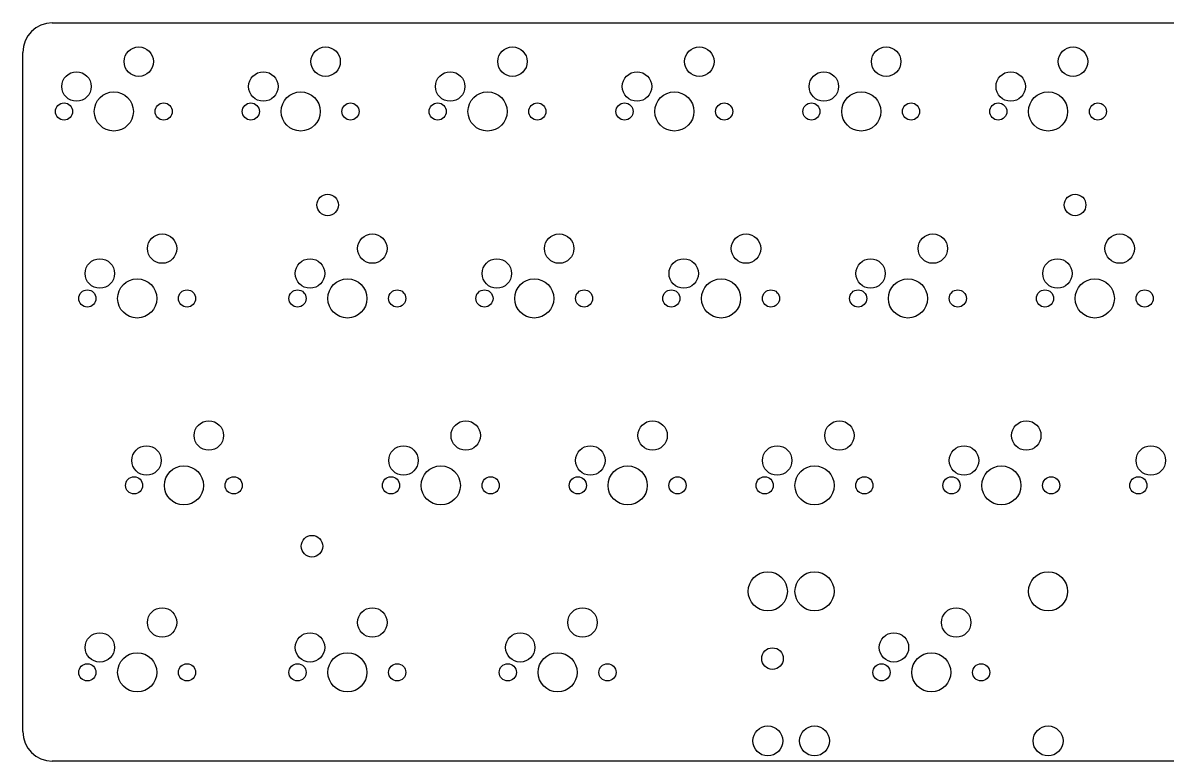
# Model space of a CAD drawing. Header units: millimetres. Extents: x 20 to 263, y -98 to -22.
# Drawn here: x 20.5 to 137.2, y -98.3 to -23.1 of the extents above; entities that cross this region are included whole.
import ezdxf

# ---------------------------------------------------------------- set-up
doc = ezdxf.new("R2010")
doc.units = ezdxf.units.MM
doc.layers.add('Part__Feature097', color=7, linetype='CONTINUOUS')

msp = doc.modelspace()

# ---------------------------------------------------------------- linework, layer by layer
at = {"layer": 'Part__Feature097'}
for p, q in [((23.4926, -23.1219), (228.142, -23.1219)), ((23.4926, -23.1219, 1.6), (228.142, -23.1219, 1.6)), ((23.4926, -23.1219), (23.4926, -23.1219, 1.6)), ((23.4926, -23.1219, 1.6), (228.142, -23.1219, 1.6)), ((23.4926, -23.1219), (228.142, -23.1219)), ((23.4926, -23.1219), (23.4926, -23.1219, 1.6)), ((20.4926, -95.3389), (20.4926, -26.1219)), ((20.4926, -95.3389, 1.6), (20.4926, -26.1219, 1.6)), ((20.4926, -26.1219), (20.4926, -26.1219, 1.6)), ((20.4926, -95.3389, 1.6), (20.4926, -26.1219, 1.6)), ((20.4926, -26.1219), (20.4926, -26.1219, 1.6)), ((20.4926, -95.3389), (20.4926, -26.1219)), ((32.3056, -28.5669), (32.3056, -28.5669, 1.6)), ((32.3056, -28.5669), (32.3056, -28.5669, 1.6)), ((51.3556, -28.5669), (51.3556, -28.5669, 1.6)), ((51.3556, -28.5669), (51.3556, -28.5669, 1.6)), ((70.4056, -28.5669), (70.4056, -28.5669, 1.6)), ((70.4056, -28.5669), (70.4056, -28.5669, 1.6)), ((89.4556, -28.5669), (89.4556, -28.5669, 1.6)), ((89.4556, -28.5669), (89.4556, -28.5669, 1.6)), ((108.506, -28.5669), (108.506, -28.5669, 1.6)), ((108.506, -28.5669), (108.506, -28.5669, 1.6)), ((127.556, -28.5669), (127.556, -28.5669, 1.6)), ((127.556, -28.5669), (127.556, -28.5669, 1.6)), ((25.9556, -31.1069), (25.9556, -31.1069, 1.6)), ((25.9556, -31.1069), (25.9556, -31.1069, 1.6)), ((45.0056, -31.1069), (45.0056, -31.1069, 1.6)), ((45.0056, -31.1069), (45.0056, -31.1069, 1.6)), ((64.0556, -31.1069), (64.0556, -31.1069, 1.6)), ((64.0556, -31.1069), (64.0556, -31.1069, 1.6)), ((83.1056, -31.1069), (83.1056, -31.1069, 1.6)), ((83.1056, -31.1069), (83.1056, -31.1069, 1.6)), ((102.156, -31.1069), (102.156, -31.1069, 1.6)), ((102.156, -31.1069), (102.156, -31.1069, 1.6)), ((121.206, -31.1069), (121.206, -31.1069, 1.6)), ((121.206, -31.1069), (121.206, -31.1069, 1.6)), ((24.6856, -33.0219), (24.6856, -33.0219, 1.6)), ((24.6856, -33.0219), (24.6856, -33.0219, 1.6)), ((34.8456, -33.0219), (34.8456, -33.0219, 1.6)), ((34.8456, -33.0219), (34.8456, -33.0219, 1.6)), ((43.7356, -33.0219), (43.7356, -33.0219, 1.6)), ((43.7356, -33.0219), (43.7356, -33.0219, 1.6)), ((53.8956, -33.0219), (53.8956, -33.0219, 1.6)), ((53.8956, -33.0219), (53.8956, -33.0219, 1.6)), ((62.7856, -33.0219), (62.7856, -33.0219, 1.6)), ((62.7856, -33.0219), (62.7856, -33.0219, 1.6)), ((72.9456, -33.0219), (72.9456, -33.0219, 1.6)), ((72.9456, -33.0219), (72.9456, -33.0219, 1.6)), ((81.8356, -33.0219), (81.8356, -33.0219, 1.6)), ((81.8356, -33.0219), (81.8356, -33.0219, 1.6)), ((91.9956, -33.0219), (91.9956, -33.0219, 1.6)), ((91.9956, -33.0219), (91.9956, -33.0219, 1.6)), ((100.886, -33.0219), (100.886, -33.0219, 1.6)), ((100.886, -33.0219), (100.886, -33.0219, 1.6)), ((111.046, -33.0219), (111.046, -33.0219, 1.6)), ((111.046, -33.0219), (111.046, -33.0219, 1.6)), ((119.936, -33.0219), (119.936, -33.0219, 1.6)), ((119.936, -33.0219), (119.936, -33.0219, 1.6)), ((130.096, -33.0219), (130.096, -33.0219, 1.6)), ((130.096, -33.0219), (130.096, -33.0219, 1.6)), ((29.7656, -34.1408), (29.7656, -34.1408, 1.6)), ((29.7656, -34.1408), (29.7656, -34.1408, 1.6)), ((48.8156, -34.1408), (48.8156, -34.1408, 1.6)), ((48.8156, -34.1408), (48.8156, -34.1408, 1.6)), ((67.8656, -34.1408), (67.8656, -34.1408, 1.6)), ((67.8656, -34.1408), (67.8656, -34.1408, 1.6)), ((86.9156, -34.1408), (86.9156, -34.1408, 1.6)), ((86.9156, -34.1408), (86.9156, -34.1408, 1.6)), ((105.966, -34.1408), (105.966, -34.1408, 1.6)), ((105.966, -34.1408), (105.966, -34.1408, 1.6)), ((125.016, -34.1408), (125.016, -34.1408, 1.6)), ((125.016, -34.1408), (125.016, -34.1408, 1.6)), ((51.5656, -42.7719), (51.5656, -42.7719, 1.6)), ((51.5656, -42.7719), (51.5656, -42.7719, 1.6)), ((127.766, -42.7719), (127.766, -42.7719, 1.6)), ((127.766, -42.7719), (127.766, -42.7719, 1.6)), ((34.6869, -47.6169), (34.6869, -47.6169, 1.6)), ((34.6869, -47.6169), (34.6869, -47.6169, 1.6)), ((56.1181, -47.6169), (56.1181, -47.6169, 1.6)), ((56.1181, -47.6169), (56.1181, -47.6169, 1.6)), ((75.1681, -47.6169), (75.1681, -47.6169, 1.6)), ((75.1681, -47.6169), (75.1681, -47.6169, 1.6)), ((94.2181, -47.6169), (94.2181, -47.6169, 1.6)), ((94.2181, -47.6169), (94.2181, -47.6169, 1.6)), ((113.268, -47.6169), (113.268, -47.6169, 1.6)), ((113.268, -47.6169), (113.268, -47.6169, 1.6)), ((132.318, -47.6169), (132.318, -47.6169, 1.6)), ((132.318, -47.6169), (132.318, -47.6169, 1.6)), ((28.3369, -50.1569), (28.3369, -50.1569, 1.6)), ((28.3369, -50.1569), (28.3369, -50.1569, 1.6)), ((49.7681, -50.1569), (49.7681, -50.1569, 1.6)), ((49.7681, -50.1569), (49.7681, -50.1569, 1.6)), ((68.8181, -50.1569), (68.8181, -50.1569, 1.6)), ((68.8181, -50.1569), (68.8181, -50.1569, 1.6)), ((87.8681, -50.1569), (87.8681, -50.1569, 1.6)), ((87.8681, -50.1569), (87.8681, -50.1569, 1.6)), ((106.918, -50.1569), (106.918, -50.1569, 1.6)), ((106.918, -50.1569), (106.918, -50.1569, 1.6)), ((125.968, -50.1569), (125.968, -50.1569, 1.6)), ((125.968, -50.1569), (125.968, -50.1569, 1.6)), ((27.0669, -52.0719), (27.0669, -52.0719, 1.6)), ((27.0669, -52.0719), (27.0669, -52.0719, 1.6)), ((37.2269, -52.0719), (37.2269, -52.0719, 1.6)), ((37.2269, -52.0719), (37.2269, -52.0719, 1.6)), ((48.4981, -52.0719), (48.4981, -52.0719, 1.6)), ((48.4981, -52.0719), (48.4981, -52.0719, 1.6)), ((58.6581, -52.0719), (58.6581, -52.0719, 1.6)), ((58.6581, -52.0719), (58.6581, -52.0719, 1.6)), ((67.5481, -52.0719), (67.5481, -52.0719, 1.6)), ((67.5481, -52.0719), (67.5481, -52.0719, 1.6)), ((77.7081, -52.0719), (77.7081, -52.0719, 1.6)), ((77.7081, -52.0719), (77.7081, -52.0719, 1.6)), ((86.5981, -52.0719), (86.5981, -52.0719, 1.6)), ((86.5981, -52.0719), (86.5981, -52.0719, 1.6)), ((96.7581, -52.0719), (96.7581, -52.0719, 1.6)), ((96.7581, -52.0719), (96.7581, -52.0719, 1.6)), ((105.648, -52.0719), (105.648, -52.0719, 1.6)), ((105.648, -52.0719), (105.648, -52.0719, 1.6)), ((115.808, -52.0719), (115.808, -52.0719, 1.6)), ((115.808, -52.0719), (115.808, -52.0719, 1.6)), ((124.698, -52.0719), (124.698, -52.0719, 1.6)), ((124.698, -52.0719), (124.698, -52.0719, 1.6)), ((134.858, -52.0719), (134.858, -52.0719, 1.6)), ((134.858, -52.0719), (134.858, -52.0719, 1.6)), ((32.1469, -53.1908), (32.1469, -53.1908, 1.6)), ((32.1469, -53.1908), (32.1469, -53.1908, 1.6)), ((53.5781, -53.1908), (53.5781, -53.1908, 1.6)), ((53.5781, -53.1908), (53.5781, -53.1908, 1.6)), ((72.6281, -53.1908), (72.6281, -53.1908, 1.6)), ((72.6281, -53.1908), (72.6281, -53.1908, 1.6)), ((91.6781, -53.1908), (91.6781, -53.1908, 1.6)), ((91.6781, -53.1908), (91.6781, -53.1908, 1.6)), ((110.728, -53.1908), (110.728, -53.1908, 1.6)), ((110.728, -53.1908), (110.728, -53.1908, 1.6)), ((129.778, -53.1908), (129.778, -53.1908, 1.6)), ((129.778, -53.1908), (129.778, -53.1908, 1.6)), ((39.4494, -66.6669), (39.4494, -66.6669, 1.6)), ((39.4494, -66.6669), (39.4494, -66.6669, 1.6)), ((65.6431, -66.6669), (65.6431, -66.6669, 1.6)), ((65.6431, -66.6669), (65.6431, -66.6669, 1.6)), ((84.6931, -66.6669), (84.6931, -66.6669, 1.6)), ((84.6931, -66.6669), (84.6931, -66.6669, 1.6)), ((103.743, -66.6669), (103.743, -66.6669, 1.6)), ((103.743, -66.6669), (103.743, -66.6669, 1.6)), ((122.793, -66.6669), (122.793, -66.6669, 1.6)), ((122.793, -66.6669), (122.793, -66.6669, 1.6)), ((33.0994, -69.2069), (33.0994, -69.2069, 1.6)), ((33.0994, -69.2069), (33.0994, -69.2069, 1.6)), ((59.2931, -69.2069), (59.2931, -69.2069, 1.6)), ((59.2931, -69.2069), (59.2931, -69.2069, 1.6)), ((78.3431, -69.2069), (78.3431, -69.2069, 1.6)), ((78.3431, -69.2069), (78.3431, -69.2069, 1.6)), ((97.3931, -69.2069), (97.3931, -69.2069, 1.6)), ((97.3931, -69.2069), (97.3931, -69.2069, 1.6)), ((116.443, -69.2069), (116.443, -69.2069, 1.6)), ((116.443, -69.2069), (116.443, -69.2069, 1.6)), ((135.493, -69.2069), (135.493, -69.2069, 1.6)), ((135.493, -69.2069), (135.493, -69.2069, 1.6)), ((31.8294, -71.1219), (31.8294, -71.1219, 1.6)), ((31.8294, -71.1219), (31.8294, -71.1219, 1.6)), ((41.9894, -71.1219), (41.9894, -71.1219, 1.6)), ((41.9894, -71.1219), (41.9894, -71.1219, 1.6)), ((58.0231, -71.1219), (58.0231, -71.1219, 1.6)), ((58.0231, -71.1219), (58.0231, -71.1219, 1.6)), ((68.1831, -71.1219), (68.1831, -71.1219, 1.6)), ((68.1831, -71.1219), (68.1831, -71.1219, 1.6)), ((77.0731, -71.1219), (77.0731, -71.1219, 1.6)), ((77.0731, -71.1219), (77.0731, -71.1219, 1.6)), ((87.2331, -71.1219), (87.2331, -71.1219, 1.6)), ((87.2331, -71.1219), (87.2331, -71.1219, 1.6)), ((96.1231, -71.1219), (96.1231, -71.1219, 1.6)), ((96.1231, -71.1219), (96.1231, -71.1219, 1.6)), ((106.283, -71.1219), (106.283, -71.1219, 1.6)), ((106.283, -71.1219), (106.283, -71.1219, 1.6)), ((115.173, -71.1219), (115.173, -71.1219, 1.6)), ((115.173, -71.1219), (115.173, -71.1219, 1.6)), ((125.333, -71.1219), (125.333, -71.1219, 1.6)), ((125.333, -71.1219), (125.333, -71.1219, 1.6)), ((134.223, -71.1219), (134.223, -71.1219, 1.6)), ((134.223, -71.1219), (134.223, -71.1219, 1.6)), ((36.9094, -72.2408), (36.9094, -72.2408, 1.6)), ((36.9094, -72.2408), (36.9094, -72.2408, 1.6)), ((63.1031, -72.2408), (63.1031, -72.2408, 1.6)), ((63.1031, -72.2408), (63.1031, -72.2408, 1.6)), ((82.1531, -72.2408), (82.1531, -72.2408, 1.6)), ((82.1531, -72.2408), (82.1531, -72.2408, 1.6)), ((101.203, -72.2408), (101.203, -72.2408, 1.6)), ((101.203, -72.2408), (101.203, -72.2408, 1.6)), ((120.253, -72.2408), (120.253, -72.2408, 1.6)), ((120.253, -72.2408), (120.253, -72.2408, 1.6)), ((49.9656, -77.5459), (49.9656, -77.5459, 1.6)), ((49.9656, -77.5459), (49.9656, -77.5459, 1.6)), ((96.4406, -83.0358), (96.4406, -83.0358, 1.6)), ((96.4406, -83.0358), (96.4406, -83.0358, 1.6)), ((101.203, -83.0358), (101.203, -83.0358, 1.6)), ((101.203, -83.0358), (101.203, -83.0358, 1.6)), ((125.016, -83.0358), (125.016, -83.0358, 1.6)), ((125.016, -83.0358), (125.016, -83.0358, 1.6)), ((34.6869, -85.7169), (34.6869, -85.7169, 1.6)), ((34.6869, -85.7169), (34.6869, -85.7169, 1.6)), ((56.1181, -85.7169), (56.1181, -85.7169, 1.6)), ((56.1181, -85.7169), (56.1181, -85.7169, 1.6)), ((77.5494, -85.7169), (77.5494, -85.7169, 1.6)), ((77.5494, -85.7169), (77.5494, -85.7169, 1.6)), ((115.649, -85.7169), (115.649, -85.7169, 1.6)), ((115.649, -85.7169), (115.649, -85.7169, 1.6)), ((28.3369, -88.2569), (28.3369, -88.2569, 1.6)), ((28.3369, -88.2569), (28.3369, -88.2569, 1.6)), ((49.7681, -88.2569), (49.7681, -88.2569, 1.6)), ((49.7681, -88.2569), (49.7681, -88.2569, 1.6)), ((71.1994, -88.2569), (71.1994, -88.2569, 1.6)), ((71.1994, -88.2569), (71.1994, -88.2569, 1.6)), ((109.299, -88.2569), (109.299, -88.2569, 1.6)), ((109.299, -88.2569), (109.299, -88.2569, 1.6)), ((96.9156, -88.9959), (96.9156, -88.9959, 1.6)), ((96.9156, -88.9959), (96.9156, -88.9959, 1.6)), ((27.0669, -90.1719), (27.0669, -90.1719, 1.6)), ((27.0669, -90.1719), (27.0669, -90.1719, 1.6)), ((37.2269, -90.1719), (37.2269, -90.1719, 1.6)), ((37.2269, -90.1719), (37.2269, -90.1719, 1.6)), ((48.4981, -90.1719), (48.4981, -90.1719, 1.6)), ((48.4981, -90.1719), (48.4981, -90.1719, 1.6)), ((58.6581, -90.1719), (58.6581, -90.1719, 1.6)), ((58.6581, -90.1719), (58.6581, -90.1719, 1.6)), ((69.9294, -90.1719), (69.9294, -90.1719, 1.6)), ((69.9294, -90.1719), (69.9294, -90.1719, 1.6)), ((80.0894, -90.1719), (80.0894, -90.1719, 1.6)), ((80.0894, -90.1719), (80.0894, -90.1719, 1.6)), ((108.029, -90.1719), (108.029, -90.1719, 1.6)), ((108.029, -90.1719), (108.029, -90.1719, 1.6)), ((118.189, -90.1719), (118.189, -90.1719, 1.6)), ((118.189, -90.1719), (118.189, -90.1719, 1.6)), ((32.1469, -91.2908), (32.1469, -91.2908, 1.6)), ((32.1469, -91.2908), (32.1469, -91.2908, 1.6)), ((53.5781, -91.2908), (53.5781, -91.2908, 1.6)), ((53.5781, -91.2908), (53.5781, -91.2908, 1.6)), ((75.0094, -91.2908), (75.0094, -91.2908, 1.6)), ((75.0094, -91.2908), (75.0094, -91.2908, 1.6)), ((113.109, -91.2908), (113.109, -91.2908, 1.6)), ((113.109, -91.2908), (113.109, -91.2908, 1.6)), ((20.4926, -95.3389), (20.4926, -95.3389, 1.6)), ((20.4926, -95.3389), (20.4926, -95.3389, 1.6)), ((96.4406, -97.8059), (96.4406, -97.8059, 1.6)), ((96.4406, -97.8059), (96.4406, -97.8059, 1.6)), ((101.203, -97.8059), (101.203, -97.8059, 1.6)), ((101.203, -97.8059), (101.203, -97.8059, 1.6)), ((125.016, -97.8059), (125.016, -97.8059, 1.6)), ((125.016, -97.8059), (125.016, -97.8059, 1.6)), ((259.878, -98.3389), (23.4926, -98.3389)), ((259.878, -98.3389, 1.6), (23.4926, -98.3389, 1.6)), ((259.878, -98.3389, 1.6), (23.4926, -98.3389, 1.6)), ((23.4926, -98.3389), (23.4926, -98.3389, 1.6)), ((259.878, -98.3389), (23.4926, -98.3389)), ((23.4926, -98.3389), (23.4926, -98.3389, 1.6))]:
    msp.add_line(p, q, dxfattribs=at)
for centre, radius in [((32.3056, -27.0669), 1.5), ((32.3056, -27.0669), 1.5), ((32.3056, -27.0669), 1.5), ((32.3056, -27.0669), 1.5), ((51.3556, -27.0669), 1.5), ((51.3556, -27.0669), 1.5), ((51.3556, -27.0669), 1.5), ((51.3556, -27.0669), 1.5), ((70.4056, -27.0669), 1.5), ((70.4056, -27.0669), 1.5), ((70.4056, -27.0669), 1.5), ((70.4056, -27.0669), 1.5), ((89.4556, -27.0669), 1.5), ((89.4556, -27.0669), 1.5), ((89.4556, -27.0669), 1.5), ((89.4556, -27.0669), 1.5), ((108.506, -27.0669), 1.5), ((108.506, -27.0669), 1.5), ((108.506, -27.0669), 1.5), ((108.506, -27.0669), 1.5), ((127.556, -27.0669), 1.5), ((127.556, -27.0669), 1.5), ((127.556, -27.0669), 1.5), ((127.556, -27.0669), 1.5), ((25.9556, -29.6069), 1.5), ((25.9556, -29.6069), 1.5), ((25.9556, -29.6069), 1.5), ((25.9556, -29.6069), 1.5), ((45.0056, -29.6069), 1.5), ((45.0056, -29.6069), 1.5), ((45.0056, -29.6069), 1.5), ((45.0056, -29.6069), 1.5), ((64.0556, -29.6069), 1.5), ((64.0556, -29.6069), 1.5), ((64.0556, -29.6069), 1.5), ((64.0556, -29.6069), 1.5), ((83.1056, -29.6069), 1.5), ((83.1056, -29.6069), 1.5), ((83.1056, -29.6069), 1.5), ((83.1056, -29.6069), 1.5), ((102.156, -29.6069), 1.5), ((102.156, -29.6069), 1.5), ((102.156, -29.6069), 1.5), ((102.156, -29.6069), 1.5), ((121.206, -29.6069), 1.5), ((121.206, -29.6069), 1.5), ((121.206, -29.6069), 1.5), ((121.206, -29.6069), 1.5), ((29.7656, -32.1469), 1.9939), ((29.7656, -32.1469), 1.9939), ((29.7656, -32.1469), 1.9939), ((29.7656, -32.1469), 1.9939), ((48.8156, -32.1469), 1.9939), ((48.8156, -32.1469), 1.9939), ((48.8156, -32.1469), 1.9939), ((48.8156, -32.1469), 1.9939), ((67.8656, -32.1469), 1.9939), ((67.8656, -32.1469), 1.9939), ((67.8656, -32.1469), 1.9939), ((67.8656, -32.1469), 1.9939), ((86.9156, -32.1469), 1.9939), ((86.9156, -32.1469), 1.9939), ((86.9156, -32.1469), 1.9939), ((86.9156, -32.1469), 1.9939), ((105.966, -32.1469), 1.9939), ((105.966, -32.1469), 1.9939), ((105.966, -32.1469), 1.9939), ((105.966, -32.1469), 1.9939), ((125.016, -32.1469), 1.9939), ((125.016, -32.1469), 1.9939), ((125.016, -32.1469), 1.9939), ((125.016, -32.1469), 1.9939), ((24.6856, -32.1469), 0.875), ((24.6856, -32.1469), 0.875), ((24.6856, -32.1469), 0.875), ((24.6856, -32.1469), 0.875), ((34.8456, -32.1469), 0.875), ((34.8456, -32.1469), 0.875), ((34.8456, -32.1469), 0.875), ((34.8456, -32.1469), 0.875), ((43.7356, -32.1469), 0.875), ((43.7356, -32.1469), 0.875), ((43.7356, -32.1469), 0.875), ((43.7356, -32.1469), 0.875), ((53.8956, -32.1469), 0.875), ((53.8956, -32.1469), 0.875), ((53.8956, -32.1469), 0.875), ((53.8956, -32.1469), 0.875), ((62.7856, -32.1469), 0.875), ((62.7856, -32.1469), 0.875), ((62.7856, -32.1469), 0.875), ((62.7856, -32.1469), 0.875), ((72.9456, -32.1469), 0.875), ((72.9456, -32.1469), 0.875), ((72.9456, -32.1469), 0.875), ((72.9456, -32.1469), 0.875), ((81.8356, -32.1469), 0.875), ((81.8356, -32.1469), 0.875), ((81.8356, -32.1469), 0.875), ((81.8356, -32.1469), 0.875), ((91.9956, -32.1469), 0.875), ((91.9956, -32.1469), 0.875), ((91.9956, -32.1469), 0.875), ((91.9956, -32.1469), 0.875), ((100.886, -32.1469), 0.875), ((100.886, -32.1469), 0.875), ((100.886, -32.1469), 0.875), ((100.886, -32.1469), 0.875), ((111.046, -32.1469), 0.875), ((111.046, -32.1469), 0.875), ((111.046, -32.1469), 0.875), ((111.046, -32.1469), 0.875), ((119.936, -32.1469), 0.875), ((119.936, -32.1469), 0.875), ((119.936, -32.1469), 0.875), ((119.936, -32.1469), 0.875), ((130.096, -32.1469), 0.875), ((130.096, -32.1469), 0.875), ((130.096, -32.1469), 0.875), ((130.096, -32.1469), 0.875), ((51.5656, -41.6719), 1.1), ((51.5656, -41.6719), 1.1), ((51.5656, -41.6719), 1.1), ((51.5656, -41.6719), 1.1), ((127.766, -41.6719), 1.1), ((127.766, -41.6719), 1.1), ((127.766, -41.6719), 1.1), ((127.766, -41.6719), 1.1), ((34.6869, -46.1169), 1.5), ((34.6869, -46.1169), 1.5), ((34.6869, -46.1169), 1.5), ((34.6869, -46.1169), 1.5), ((56.1181, -46.1169), 1.5), ((56.1181, -46.1169), 1.5), ((56.1181, -46.1169), 1.5), ((56.1181, -46.1169), 1.5), ((75.1681, -46.1169), 1.5), ((75.1681, -46.1169), 1.5), ((75.1681, -46.1169), 1.5), ((75.1681, -46.1169), 1.5), ((94.2181, -46.1169), 1.5), ((94.2181, -46.1169), 1.5), ((94.2181, -46.1169), 1.5), ((94.2181, -46.1169), 1.5), ((113.268, -46.1169), 1.5), ((113.268, -46.1169), 1.5), ((113.268, -46.1169), 1.5), ((113.268, -46.1169), 1.5), ((132.318, -46.1169), 1.5), ((132.318, -46.1169), 1.5), ((132.318, -46.1169), 1.5), ((132.318, -46.1169), 1.5), ((28.3369, -48.6569), 1.5), ((28.3369, -48.6569), 1.5), ((28.3369, -48.6569), 1.5), ((28.3369, -48.6569), 1.5), ((49.7681, -48.6569), 1.5), ((49.7681, -48.6569), 1.5), ((49.7681, -48.6569), 1.5), ((49.7681, -48.6569), 1.5), ((68.8181, -48.6569), 1.5), ((68.8181, -48.6569), 1.5), ((68.8181, -48.6569), 1.5), ((68.8181, -48.6569), 1.5), ((87.8681, -48.6569), 1.5), ((87.8681, -48.6569), 1.5), ((87.8681, -48.6569), 1.5), ((87.8681, -48.6569), 1.5), ((106.918, -48.6569), 1.5), ((106.918, -48.6569), 1.5), ((106.918, -48.6569), 1.5), ((106.918, -48.6569), 1.5), ((125.968, -48.6569), 1.5), ((125.968, -48.6569), 1.5), ((125.968, -48.6569), 1.5), ((125.968, -48.6569), 1.5), ((32.1469, -51.1969), 1.9939), ((32.1469, -51.1969), 1.9939), ((32.1469, -51.1969), 1.9939), ((32.1469, -51.1969), 1.9939), ((53.5781, -51.1969), 1.9939), ((53.5781, -51.1969), 1.9939), ((53.5781, -51.1969), 1.9939), ((53.5781, -51.1969), 1.9939), ((72.6281, -51.1969), 1.9939), ((72.6281, -51.1969), 1.9939), ((72.6281, -51.1969), 1.9939), ((72.6281, -51.1969), 1.9939), ((91.6781, -51.1969), 1.9939), ((91.6781, -51.1969), 1.9939), ((91.6781, -51.1969), 1.9939), ((91.6781, -51.1969), 1.9939), ((110.728, -51.1969), 1.9939), ((110.728, -51.1969), 1.9939), ((110.728, -51.1969), 1.9939), ((110.728, -51.1969), 1.9939), ((129.778, -51.1969), 1.9939), ((129.778, -51.1969), 1.9939), ((129.778, -51.1969), 1.9939), ((129.778, -51.1969), 1.9939), ((27.0669, -51.1969), 0.875), ((27.0669, -51.1969), 0.875), ((27.0669, -51.1969), 0.875), ((27.0669, -51.1969), 0.875), ((37.2269, -51.1969), 0.875), ((37.2269, -51.1969), 0.875), ((37.2269, -51.1969), 0.875), ((37.2269, -51.1969), 0.875), ((48.4981, -51.1969), 0.875), ((48.4981, -51.1969), 0.875), ((48.4981, -51.1969), 0.875), ((48.4981, -51.1969), 0.875), ((58.6581, -51.1969), 0.875), ((58.6581, -51.1969), 0.875), ((58.6581, -51.1969), 0.875), ((58.6581, -51.1969), 0.875), ((67.5481, -51.1969), 0.875), ((67.5481, -51.1969), 0.875), ((67.5481, -51.1969), 0.875), ((67.5481, -51.1969), 0.875), ((77.7081, -51.1969), 0.875), ((77.7081, -51.1969), 0.875), ((77.7081, -51.1969), 0.875), ((77.7081, -51.1969), 0.875), ((86.5981, -51.1969), 0.875), ((86.5981, -51.1969), 0.875), ((86.5981, -51.1969), 0.875), ((86.5981, -51.1969), 0.875), ((96.7581, -51.1969), 0.875), ((96.7581, -51.1969), 0.875), ((96.7581, -51.1969), 0.875), ((96.7581, -51.1969), 0.875), ((105.648, -51.1969), 0.875), ((105.648, -51.1969), 0.875), ((105.648, -51.1969), 0.875), ((105.648, -51.1969), 0.875), ((115.808, -51.1969), 0.875), ((115.808, -51.1969), 0.875), ((115.808, -51.1969), 0.875), ((115.808, -51.1969), 0.875), ((124.698, -51.1969), 0.875), ((124.698, -51.1969), 0.875), ((124.698, -51.1969), 0.875), ((124.698, -51.1969), 0.875), ((134.858, -51.1969), 0.875), ((134.858, -51.1969), 0.875), ((134.858, -51.1969), 0.875), ((134.858, -51.1969), 0.875), ((39.4494, -65.1669), 1.5), ((39.4494, -65.1669), 1.5), ((39.4494, -65.1669), 1.5), ((39.4494, -65.1669), 1.5), ((65.6431, -65.1669), 1.5), ((65.6431, -65.1669), 1.5), ((65.6431, -65.1669), 1.5), ((65.6431, -65.1669), 1.5), ((84.6931, -65.1669), 1.5), ((84.6931, -65.1669), 1.5), ((84.6931, -65.1669), 1.5), ((84.6931, -65.1669), 1.5), ((103.743, -65.1669), 1.5), ((103.743, -65.1669), 1.5), ((103.743, -65.1669), 1.5), ((103.743, -65.1669), 1.5), ((122.793, -65.1669), 1.5), ((122.793, -65.1669), 1.5), ((122.793, -65.1669), 1.5), ((122.793, -65.1669), 1.5), ((33.0994, -67.7069), 1.5), ((33.0994, -67.7069), 1.5), ((33.0994, -67.7069), 1.5), ((33.0994, -67.7069), 1.5), ((59.2931, -67.7069), 1.5), ((59.2931, -67.7069), 1.5), ((59.2931, -67.7069), 1.5), ((59.2931, -67.7069), 1.5), ((78.3431, -67.7069), 1.5), ((78.3431, -67.7069), 1.5), ((78.3431, -67.7069), 1.5), ((78.3431, -67.7069), 1.5), ((97.3931, -67.7069), 1.5), ((97.3931, -67.7069), 1.5), ((97.3931, -67.7069), 1.5), ((97.3931, -67.7069), 1.5), ((116.443, -67.7069), 1.5), ((116.443, -67.7069), 1.5), ((116.443, -67.7069), 1.5), ((116.443, -67.7069), 1.5), ((135.493, -67.7069), 1.5), ((135.493, -67.7069), 1.5), ((135.493, -67.7069), 1.5), ((135.493, -67.7069), 1.5), ((36.9094, -70.2469), 1.9939), ((36.9094, -70.2469), 1.9939), ((36.9094, -70.2469), 1.9939), ((36.9094, -70.2469), 1.9939), ((63.1031, -70.2469), 1.9939), ((63.1031, -70.2469), 1.9939), ((63.1031, -70.2469), 1.9939), ((63.1031, -70.2469), 1.9939), ((82.1531, -70.2469), 1.9939), ((82.1531, -70.2469), 1.9939), ((82.1531, -70.2469), 1.9939), ((82.1531, -70.2469), 1.9939), ((101.203, -70.2469), 1.9939), ((101.203, -70.2469), 1.9939), ((101.203, -70.2469), 1.9939), ((101.203, -70.2469), 1.9939), ((120.253, -70.2469), 1.9939), ((120.253, -70.2469), 1.9939), ((120.253, -70.2469), 1.9939), ((120.253, -70.2469), 1.9939), ((31.8294, -70.2469), 0.875), ((31.8294, -70.2469), 0.875), ((31.8294, -70.2469), 0.875), ((31.8294, -70.2469), 0.875), ((41.9894, -70.2469), 0.875), ((41.9894, -70.2469), 0.875), ((41.9894, -70.2469), 0.875), ((41.9894, -70.2469), 0.875), ((58.0231, -70.2469), 0.875), ((58.0231, -70.2469), 0.875), ((58.0231, -70.2469), 0.875), ((58.0231, -70.2469), 0.875), ((68.1831, -70.2469), 0.875), ((68.1831, -70.2469), 0.875), ((68.1831, -70.2469), 0.875), ((68.1831, -70.2469), 0.875), ((77.0731, -70.2469), 0.875), ((77.0731, -70.2469), 0.875), ((77.0731, -70.2469), 0.875), ((77.0731, -70.2469), 0.875), ((87.2331, -70.2469), 0.875), ((87.2331, -70.2469), 0.875), ((87.2331, -70.2469), 0.875), ((87.2331, -70.2469), 0.875), ((96.1231, -70.2469), 0.875), ((96.1231, -70.2469), 0.875), ((96.1231, -70.2469), 0.875), ((96.1231, -70.2469), 0.875), ((106.283, -70.2469), 0.875), ((106.283, -70.2469), 0.875), ((106.283, -70.2469), 0.875), ((106.283, -70.2469), 0.875), ((115.173, -70.2469), 0.875), ((115.173, -70.2469), 0.875), ((115.173, -70.2469), 0.875), ((115.173, -70.2469), 0.875), ((125.333, -70.2469), 0.875), ((125.333, -70.2469), 0.875), ((125.333, -70.2469), 0.875), ((125.333, -70.2469), 0.875), ((134.223, -70.2469), 0.875), ((134.223, -70.2469), 0.875), ((134.223, -70.2469), 0.875), ((134.223, -70.2469), 0.875), ((49.9656, -76.4459), 1.1), ((49.9656, -76.4459), 1.1), ((49.9656, -76.4459), 1.1), ((49.9656, -76.4459), 1.1), ((96.4406, -81.0419), 1.9939), ((96.4406, -81.0419), 1.9939), ((96.4406, -81.0419), 1.9939), ((96.4406, -81.0419), 1.9939), ((101.203, -81.0419), 1.9939), ((101.203, -81.0419), 1.9939), ((101.203, -81.0419), 1.9939), ((101.203, -81.0419), 1.9939), ((125.016, -81.0419), 1.9939), ((125.016, -81.0419), 1.9939), ((125.016, -81.0419), 1.9939), ((125.016, -81.0419), 1.9939), ((34.6869, -84.2169), 1.5), ((34.6869, -84.2169), 1.5), ((34.6869, -84.2169), 1.5), ((34.6869, -84.2169), 1.5), ((56.1181, -84.2169), 1.5), ((56.1181, -84.2169), 1.5), ((56.1181, -84.2169), 1.5), ((56.1181, -84.2169), 1.5), ((77.5494, -84.2169), 1.5), ((77.5494, -84.2169), 1.5), ((77.5494, -84.2169), 1.5), ((77.5494, -84.2169), 1.5), ((115.649, -84.2169), 1.5), ((115.649, -84.2169), 1.5), ((115.649, -84.2169), 1.5), ((115.649, -84.2169), 1.5), ((28.3369, -86.7569), 1.5), ((28.3369, -86.7569), 1.5), ((28.3369, -86.7569), 1.5), ((28.3369, -86.7569), 1.5), ((49.7681, -86.7569), 1.5), ((49.7681, -86.7569), 1.5), ((49.7681, -86.7569), 1.5), ((49.7681, -86.7569), 1.5), ((71.1994, -86.7569), 1.5), ((71.1994, -86.7569), 1.5), ((71.1994, -86.7569), 1.5), ((71.1994, -86.7569), 1.5), ((109.299, -86.7569), 1.5), ((109.299, -86.7569), 1.5), ((109.299, -86.7569), 1.5), ((109.299, -86.7569), 1.5), ((32.1469, -89.2969), 1.9939), ((32.1469, -89.2969), 1.9939), ((32.1469, -89.2969), 1.9939), ((32.1469, -89.2969), 1.9939), ((53.5781, -89.2969), 1.9939), ((53.5781, -89.2969), 1.9939), ((53.5781, -89.2969), 1.9939), ((53.5781, -89.2969), 1.9939), ((75.0094, -89.2969), 1.9939), ((75.0094, -89.2969), 1.9939), ((75.0094, -89.2969), 1.9939), ((75.0094, -89.2969), 1.9939), ((96.9156, -87.8959), 1.1), ((96.9156, -87.8959), 1.1), ((96.9156, -87.8959), 1.1), ((96.9156, -87.8959), 1.1), ((113.109, -89.2969), 1.9939), ((113.109, -89.2969), 1.9939), ((113.109, -89.2969), 1.9939), ((113.109, -89.2969), 1.9939), ((27.0669, -89.2969), 0.875), ((27.0669, -89.2969), 0.875), ((27.0669, -89.2969), 0.875), ((27.0669, -89.2969), 0.875), ((37.2269, -89.2969), 0.875), ((37.2269, -89.2969), 0.875), ((37.2269, -89.2969), 0.875), ((37.2269, -89.2969), 0.875), ((48.4981, -89.2969), 0.875), ((48.4981, -89.2969), 0.875), ((48.4981, -89.2969), 0.875), ((48.4981, -89.2969), 0.875), ((58.6581, -89.2969), 0.875), ((58.6581, -89.2969), 0.875), ((58.6581, -89.2969), 0.875), ((58.6581, -89.2969), 0.875), ((69.9294, -89.2969), 0.875), ((69.9294, -89.2969), 0.875), ((69.9294, -89.2969), 0.875), ((69.9294, -89.2969), 0.875), ((80.0894, -89.2969), 0.875), ((80.0894, -89.2969), 0.875), ((80.0894, -89.2969), 0.875), ((80.0894, -89.2969), 0.875), ((108.029, -89.2969), 0.875), ((108.029, -89.2969), 0.875), ((108.029, -89.2969), 0.875), ((108.029, -89.2969), 0.875), ((118.189, -89.2969), 0.875), ((118.189, -89.2969), 0.875), ((118.189, -89.2969), 0.875), ((118.189, -89.2969), 0.875), ((96.4406, -96.2819), 1.524), ((96.4406, -96.2819), 1.524), ((96.4406, -96.2819), 1.524), ((96.4406, -96.2819), 1.524), ((101.203, -96.2819), 1.524), ((101.203, -96.2819), 1.524), ((101.203, -96.2819), 1.524), ((101.203, -96.2819), 1.524), ((125.016, -96.2819), 1.524), ((125.016, -96.2819), 1.524), ((125.016, -96.2819), 1.524), ((125.016, -96.2819), 1.524)]:
    msp.add_circle(centre, radius, dxfattribs=at)
for centre, start, end in [((23.4926, -26.1219), 90, 180), ((23.4926, -26.1219, 1.6), 90, 180), ((23.4926, -26.1219, 1.6), 90, 180), ((23.4926, -26.1219), 90, 180), ((23.4926, -95.3389), -180, -90), ((23.4926, -95.3389, 1.6), -180, -90), ((23.4926, -95.3389, 1.6), -180, -90), ((23.4926, -95.3389), -180, -90)]:
    msp.add_arc(centre, 3, start, end, dxfattribs=at)

doc.saveas('drawing.dxf')
